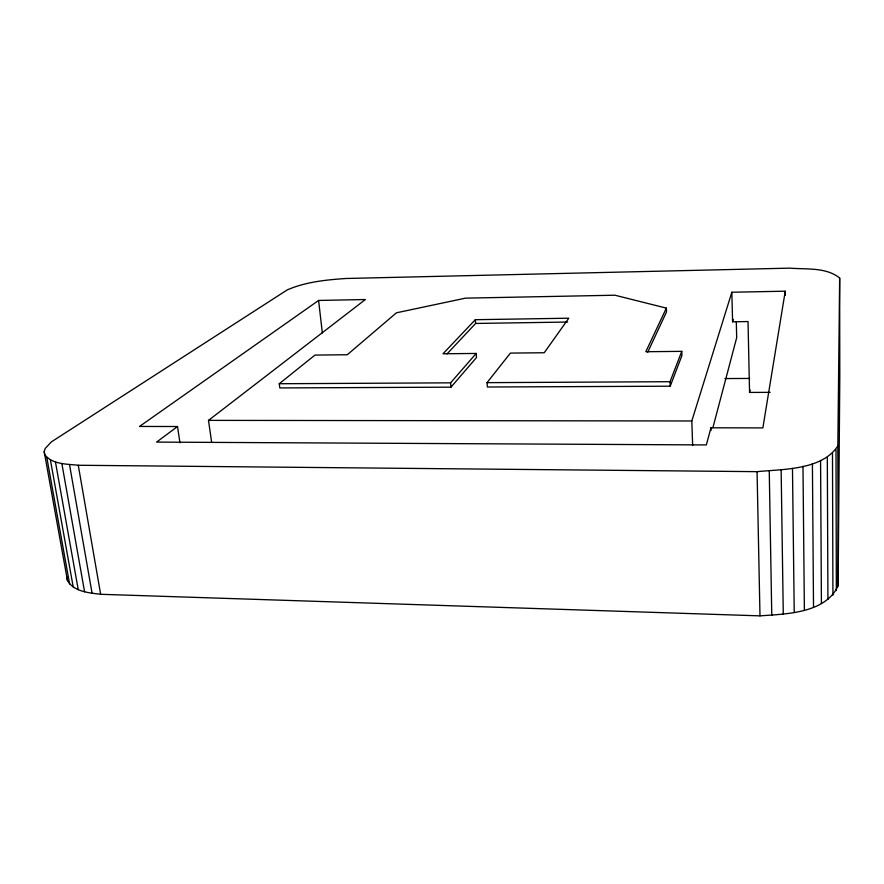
<?xml version="1.0" encoding="UTF-8"?>
<svg xmlns="http://www.w3.org/2000/svg" width="884" height="884" viewBox="0 0 884 884"><rect width="100%" height="100%" fill="white"/><g stroke="black" fill="none" stroke-linecap="round" stroke-linejoin="round"><path stroke-width="1.33" d="M44.2 451.68L67.46 580.534C73.991 591.838 89.03 592.81 100.643 594.291L759.986 615.861C786.285 613.927 825.137 613.441 838.12 585.849L839.8 376.916L839.656 278.018C826.131 267.056 806.23 269.498 789.788 268.139L345.898 278.493C326.041 279.863 305.621 281.874 287.201 289.93L51.438 441.845L45.172 448.497L44.2 451.68L44.741 454.674C52.377 464.619 66.963 463.945 78.267 465.26L757.069 471.658C782.782 469.095 822.065 470.244 837.844 445.934L839.656 278.018M692.658 445.569L691.807 420.972L731.841 292.239L785.257 291.19L762.87 427.911L710.946 427.79L706.349 444.928L156.59 442.099L177.518 426.53L179.96 442.862M770.141 392.352L749.555 392.43L750.074 389.877M712.891 427.701L736.681 337.688L736.306 321.743M749.555 392.43L748.03 321.555L732.582 321.787L733.267 319.389M670.216 386.197L681.918 355.578L681.763 351.357L645.806 351.721L666.359 308.118L614.944 295.212L465.548 298.14L396.408 312.814L347.279 354.749L314.991 355.081L279.256 383.733L279.786 387.932L450.973 387.17L476.52 357.512L476.189 353.445L442.994 353.777L475.316 319.699L568.777 318.207L544.224 352.749L510.399 353.092L487.04 382.65L487.382 387.015L670.216 386.197L670.039 381.7L681.763 351.357M647.707 352.252L666.514 311.919L666.359 308.118M450.973 387.17L450.597 382.838L476.189 353.445M447.05 353.898L475.625 323.445L567.639 322.041M211.607 442.122L208.502 420.375L365.368 299.532L318.605 300.449L139.528 426.442L177.518 426.53M724.869 378.573L749.665 378.44M279.256 383.733L450.597 382.838M487.04 382.65L670.039 381.7M208.502 420.375L691.807 420.972M50.388 459.824L73.217 587.009M46.808 457.404L69.604 583.959M66.797 576.821L67.46 580.534M61.847 463.481L84.566 591.761M55.427 461.868L78.234 589.639M69.516 464.619L92.091 593.319M78.267 465.26L100.643 594.291M318.605 300.449L322.34 332.97M475.316 319.699L475.625 323.445M710.946 427.79L711.034 430.541M731.841 292.239L732.582 321.787M757.069 471.658L759.986 615.861M769.257 471.139L771.776 615.474M781.147 470.045L783.279 614.358M792.473 468.376L794.23 612.546M785.257 291.19L785.312 295.289M802.97 466.199L804.385 610.082M812.407 463.559L813.512 607.032M820.573 460.52L821.413 603.452M827.314 457.161L827.921 599.451M837.844 445.934L838.12 585.849M836.01 449.779L836.341 590.545M832.485 453.547L832.927 595.12"/></g></svg>
